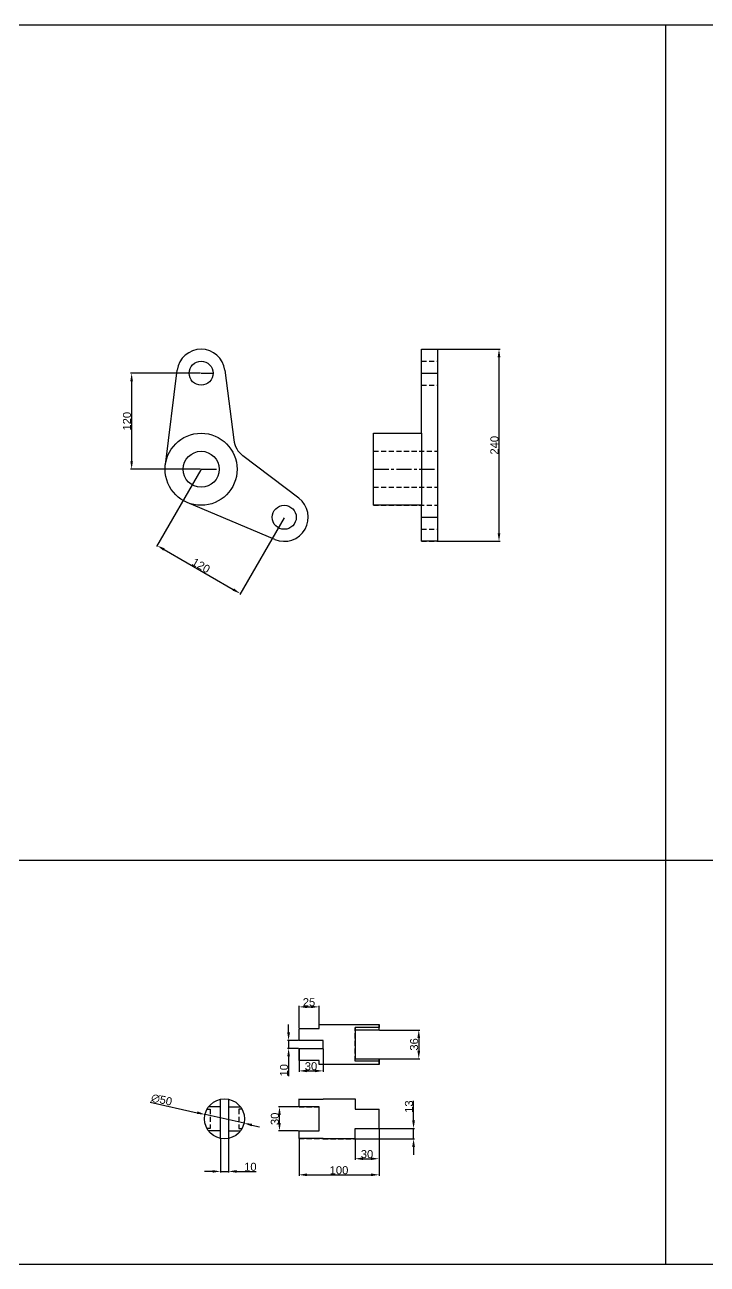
# Model space of a CAD drawing. Header units: millimetres. Extents: x 1502 to 8466, y 1784 to 3333.
# Drawn here: x 5054 to 5907, y 1784 to 3333 of the extents above; entities that cross this region are included whole.
import ezdxf

# ---------------------------------------------------------------- set-up
doc = ezdxf.new("R2010")
doc.units = ezdxf.units.MM
doc.linetypes.add('CENTER2', pattern=[28.575, 19.05, -3.175, 3.175, -3.175])
doc.linetypes.add('HIDDEN', pattern=[9.525, 6.35, -3.175])
for name, color, linetype in [('Centre', 3, 'CENTER2'), ('Dimension', 4, 'Continuous'), ('Hidden', 6, 'HIDDEN'), ('Object', 7, 'Continuous')]:
    doc.layers.add(name, color=color, linetype=linetype)
doc.styles.get("Standard").update_dxf_attribs({"font": 'arial.ttf'})
doc.dimstyles.new('ISO-25', dxfattribs={"dimtxt": 10, "dimasz": 10, "dimexe": 1.25, "dimexo": 0.625, "dimtad": 1, "dimtxsty": 'Standard', "dimcen": 2.5, "dimadec": 0, "dimazin": 0, "dimtfac": 1, "dimtmove": 0, "dimatfit": 3, "dimfxl": 1, "dimarcsym": 0})

# ---------------------------------------------------------------- blocks, each defined once
blk = doc.blocks.new('*D104')
at = {"layer": 'Defpoints', "color": 0, "transparency": 16777216}
for p in [(5274.1, 2897.5), (5187.3, 2777.5), (5274.1, 2777.5)]:
    blk.add_point(p, dxfattribs=at)
at = {"layer": 'Dimension', "color": 0, "lineweight": -2, "transparency": 16777216}
for p, q in [((5273.5, 2897.5), (5186, 2897.5)), ((5187.3, 2887.5), (5187.3, 2787.5)), ((5273.5, 2777.5), (5186, 2777.5))]:
    blk.add_line(p, q, dxfattribs=at)
at = {"layer": 'Dimension', "color": 0, "transparency": 16777216}
for points in [[(5185.6, 2887.5), (5188.9, 2887.5), (5187.3, 2897.5)], [(5185.6, 2787.5), (5188.9, 2787.5), (5187.3, 2777.5)]]:
    blk.add_solid(points, dxfattribs=at)
at = {"layer": 'Dimension', "color": 0, "transparency": 16777216, "insert": (5181.5, 2837.5), "char_height": 10, "attachment_point": 5, "rotation": 90}
blk.add_mtext('120', dxfattribs=at)
blk = doc.blocks.new('*D103')
at = {"layer": 'Defpoints', "color": 0, "transparency": 16777216}
for p in [(5274.1, 2777.5), (5378.1, 2717.5), (5323.1, 2622.2)]:
    blk.add_point(p, dxfattribs=at)
at = {"layer": 'Dimension', "color": 0, "lineweight": -2, "transparency": 16777216}
for p, q in [((5273.8, 2776.9), (5218.5, 2681.1)), ((5377.8, 2716.9), (5322.4, 2621.1)), ((5227.8, 2677.2), (5314.4, 2627.2))]:
    blk.add_line(p, q, dxfattribs=at)
at = {"layer": 'Dimension', "color": 0, "transparency": 16777216}
for points in [[(5228.6, 2678.7), (5227, 2675.8), (5219.1, 2682.2)], [(5315.2, 2628.7), (5313.6, 2625.8), (5323.1, 2622.2)]]:
    blk.add_solid(points, dxfattribs=at)
at = {"layer": 'Dimension', "color": 0, "transparency": 16777216, "insert": (5274, 2657.2), "char_height": 10, "attachment_point": 5, "rotation": 330}
blk.add_mtext('120', dxfattribs=at)
blk = doc.blocks.new('*D105')
at = {"layer": 'Defpoints', "color": 0, "transparency": 16777216}
for p in [(5569.6, 2927.5), (5646.5, 2927.5), (5569.6, 2687.5)]:
    blk.add_point(p, dxfattribs=at)
at = {"layer": 'Dimension', "color": 0, "lineweight": -2, "transparency": 16777216}
for p, q in [((5570.3, 2927.5), (5647.8, 2927.5)), ((5646.5, 2697.5), (5646.5, 2917.5)), ((5570.3, 2687.5), (5647.8, 2687.5))]:
    blk.add_line(p, q, dxfattribs=at)
at = {"layer": 'Dimension', "color": 0, "transparency": 16777216}
for points in [[(5644.8, 2917.5), (5648.2, 2917.5), (5646.5, 2927.5)], [(5644.8, 2697.5), (5648.2, 2697.5), (5646.5, 2687.5)]]:
    blk.add_solid(points, dxfattribs=at)
at = {"layer": 'Dimension', "color": 0, "transparency": 16777216, "insert": (5640.8, 2807.5), "char_height": 10, "attachment_point": 5, "rotation": 90}
blk.add_mtext('240', dxfattribs=at)
blk = doc.blocks.new('*D281')
at = {"layer": 'Defpoints', "color": 0, "transparency": 16777216}
for p in [(5496.5, 1953.9), (5396.5, 1941.4), (5496.5, 1896)]:
    blk.add_point(p, dxfattribs=at)
at = {"layer": 'Dimension', "color": 0, "lineweight": -2, "transparency": 16777216}
for p, q in [((5496.5, 1953.3), (5496.5, 1894.8)), ((5396.5, 1940.8), (5396.5, 1894.8)), ((5406.5, 1896), (5486.5, 1896))]:
    blk.add_line(p, q, dxfattribs=at)
at = {"layer": 'Dimension', "color": 0, "transparency": 16777216}
for points in [[(5406.5, 1897.7), (5406.5, 1894.3), (5396.5, 1896)], [(5486.5, 1897.7), (5486.5, 1894.3), (5496.5, 1896)]]:
    blk.add_solid(points, dxfattribs=at)
at = {"layer": 'Dimension', "color": 0, "transparency": 16777216, "insert": (5446.5, 1901.7), "char_height": 10, "attachment_point": 5}
blk.add_mtext('100', dxfattribs=at)
blk = doc.blocks.new('*D282')
at = {"layer": 'Defpoints', "color": 0, "transparency": 16777216}
for p in [(5496.5, 1953.9), (5466.5, 1940.9), (5496.5, 1916.1)]:
    blk.add_point(p, dxfattribs=at)
at = {"layer": 'Dimension', "color": 0, "lineweight": -2, "transparency": 16777216}
for p, q in [((5496.5, 1953.3), (5496.5, 1914.8)), ((5466.5, 1940.3), (5466.5, 1914.8)), ((5476.5, 1916.1), (5486.5, 1916.1))]:
    blk.add_line(p, q, dxfattribs=at)
at = {"layer": 'Dimension', "color": 0, "transparency": 16777216}
for points in [[(5476.5, 1917.8), (5476.5, 1914.4), (5466.5, 1916.1)], [(5486.5, 1917.8), (5486.5, 1914.4), (5496.5, 1916.1)]]:
    blk.add_solid(points, dxfattribs=at)
at = {"layer": 'Dimension', "color": 0, "transparency": 16777216, "insert": (5481.5, 1921.8), "char_height": 10, "attachment_point": 5}
blk.add_mtext('30', dxfattribs=at)
blk = doc.blocks.new('*D280')
at = {"layer": 'Defpoints', "color": 0, "transparency": 16777216}
for p in [(5496.5, 1953.9), (5539.7, 1953.9), (5466.5, 1940.9)]:
    blk.add_point(p, dxfattribs=at)
at = {"layer": 'Dimension', "color": 0, "lineweight": -2, "transparency": 16777216}
for p, q in [((5539.7, 1963.9), (5539.7, 1988.5)), ((5497.2, 1953.9), (5541, 1953.9)), ((5539.7, 1940.9), (5539.7, 1953.9)), ((5467.2, 1940.9), (5541, 1940.9)), ((5539.7, 1930.9), (5539.7, 1920.9))]:
    blk.add_line(p, q, dxfattribs=at)
at = {"layer": 'Dimension', "color": 0, "transparency": 16777216}
for points in [[(5538, 1963.9), (5541.4, 1963.9), (5539.7, 1953.9)], [(5538, 1930.9), (5541.4, 1930.9), (5539.7, 1940.9)]]:
    blk.add_solid(points, dxfattribs=at)
at = {"layer": 'Dimension', "color": 0, "transparency": 16777216, "insert": (5534, 1981.2), "char_height": 10, "attachment_point": 5, "rotation": 90}
blk.add_mtext('13', dxfattribs=at)
blk = doc.blocks.new('*D283')
at = {"layer": 'Defpoints', "color": 0, "transparency": 16777216}
for p in [(5372.1, 1980.9), (5396.5, 1980.9), (5396.5, 1950.9)]:
    blk.add_point(p, dxfattribs=at)
at = {"layer": 'Dimension', "color": 0, "lineweight": -2, "transparency": 16777216}
for p, q in [((5395.9, 1980.9), (5370.8, 1980.9)), ((5372.1, 1960.9), (5372.1, 1970.9)), ((5395.9, 1950.9), (5370.8, 1950.9))]:
    blk.add_line(p, q, dxfattribs=at)
at = {"layer": 'Dimension', "color": 0, "transparency": 16777216}
for points in [[(5370.4, 1970.9), (5373.7, 1970.9), (5372.1, 1980.9)], [(5370.4, 1960.9), (5373.7, 1960.9), (5372.1, 1950.9)]]:
    blk.add_solid(points, dxfattribs=at)
at = {"layer": 'Dimension', "color": 0, "transparency": 16777216, "insert": (5366.3, 1965.9), "char_height": 10, "attachment_point": 5, "rotation": 90}
blk.add_mtext('30', dxfattribs=at)
blk = doc.blocks.new('*D284')
at = {"layer": 'Defpoints', "color": 0, "transparency": 16777216}
for p in [(5496.5, 2076.9), (5496.5, 2040.9), (5546.2, 2040.9)]:
    blk.add_point(p, dxfattribs=at)
at = {"layer": 'Dimension', "color": 0, "lineweight": -2, "transparency": 16777216}
for p, q in [((5497.2, 2076.9), (5547.4, 2076.9)), ((5546.2, 2066.9), (5546.2, 2050.9)), ((5497.2, 2040.9), (5547.4, 2040.9))]:
    blk.add_line(p, q, dxfattribs=at)
at = {"layer": 'Dimension', "color": 0, "transparency": 16777216}
for points in [[(5544.5, 2066.9), (5547.9, 2066.9), (5546.2, 2076.9)], [(5544.5, 2050.9), (5547.9, 2050.9), (5546.2, 2040.9)]]:
    blk.add_solid(points, dxfattribs=at)
at = {"layer": 'Dimension', "color": 0, "transparency": 16777216, "insert": (5540.4, 2058.9), "char_height": 10, "attachment_point": 5, "rotation": 90}
blk.add_mtext('36', dxfattribs=at)
blk = doc.blocks.new('*D285')
at = {"layer": 'Defpoints', "color": 0, "transparency": 16777216}
for p in [(5396.5, 2063.9), (5383.5, 2053.9), (5396.5, 2053.9)]:
    blk.add_point(p, dxfattribs=at)
at = {"layer": 'Dimension', "color": 0, "lineweight": -2, "transparency": 16777216}
for p, q in [((5383.5, 2073.9), (5383.5, 2083.9)), ((5395.9, 2063.9), (5382.2, 2063.9)), ((5383.5, 2063.9), (5383.5, 2053.9)), ((5395.9, 2053.9), (5382.2, 2053.9)), ((5383.5, 2043.9), (5383.5, 2019.3))]:
    blk.add_line(p, q, dxfattribs=at)
at = {"layer": 'Dimension', "color": 0, "transparency": 16777216}
for points in [[(5381.8, 2073.9), (5385.2, 2073.9), (5383.5, 2063.9)], [(5381.8, 2043.9), (5385.2, 2043.9), (5383.5, 2053.9)]]:
    blk.add_solid(points, dxfattribs=at)
at = {"layer": 'Dimension', "color": 0, "transparency": 16777216, "insert": (5377.8, 2026.6), "char_height": 10, "attachment_point": 5, "rotation": 90}
blk.add_mtext('10', dxfattribs=at)
blk = doc.blocks.new('*D286')
at = {"layer": 'Defpoints', "color": 0, "transparency": 16777216}
for p in [(5421.5, 2105.8), (5396.5, 2078.9), (5421.5, 2078.9)]:
    blk.add_point(p, dxfattribs=at)
at = {"layer": 'Dimension', "color": 0, "lineweight": -2, "transparency": 16777216}
for p, q in [((5396.5, 2079.5), (5396.5, 2107.1)), ((5421.5, 2079.5), (5421.5, 2107.1)), ((5406.5, 2105.8), (5411.5, 2105.8))]:
    blk.add_line(p, q, dxfattribs=at)
at = {"layer": 'Dimension', "color": 0, "transparency": 16777216}
for points in [[(5406.5, 2107.5), (5406.5, 2104.2), (5396.5, 2105.8)], [(5411.5, 2107.5), (5411.5, 2104.2), (5421.5, 2105.8)]]:
    blk.add_solid(points, dxfattribs=at)
at = {"layer": 'Dimension', "color": 0, "transparency": 16777216, "insert": (5409, 2111.6), "char_height": 10, "attachment_point": 5}
blk.add_mtext('25', dxfattribs=at)
blk = doc.blocks.new('*D287')
at = {"layer": 'Defpoints', "color": 0, "transparency": 16777216}
for p in [(5396.5, 2053.9), (5426.5, 2053.9), (5426.5, 2025.8)]:
    blk.add_point(p, dxfattribs=at)
at = {"layer": 'Dimension', "color": 0, "lineweight": -2, "transparency": 16777216}
for p, q in [((5396.5, 2053.3), (5396.5, 2024.6)), ((5426.5, 2053.3), (5426.5, 2024.6)), ((5406.5, 2025.8), (5416.5, 2025.8))]:
    blk.add_line(p, q, dxfattribs=at)
at = {"layer": 'Dimension', "color": 0, "transparency": 16777216}
for points in [[(5406.5, 2027.5), (5406.5, 2024.2), (5396.5, 2025.8)], [(5416.5, 2027.5), (5416.5, 2024.2), (5426.5, 2025.8)]]:
    blk.add_solid(points, dxfattribs=at)
at = {"layer": 'Dimension', "color": 0, "transparency": 16777216, "insert": (5411.5, 2031.6), "char_height": 10, "attachment_point": 5}
blk.add_mtext('30', dxfattribs=at)
blk = doc.blocks.new('*D288')
at = {"layer": 'Defpoints', "color": 0, "transparency": 16777216}
for p in [(5298.4, 1941.4), (5308.4, 1941.4), (5308.4, 1900.2)]:
    blk.add_point(p, dxfattribs=at)
at = {"layer": 'Dimension', "color": 0, "lineweight": -2, "transparency": 16777216}
for p, q in [((5298.4, 1940.8), (5298.4, 1899)), ((5308.4, 1940.8), (5308.4, 1899)), ((5288.4, 1900.2), (5278.4, 1900.2)), ((5298.4, 1900.2), (5308.4, 1900.2)), ((5318.4, 1900.2), (5343, 1900.2))]:
    blk.add_line(p, q, dxfattribs=at)
at = {"layer": 'Dimension', "color": 0, "transparency": 16777216}
for points in [[(5288.4, 1901.9), (5288.4, 1898.6), (5298.4, 1900.2)], [(5318.4, 1901.9), (5318.4, 1898.6), (5308.4, 1900.2)]]:
    blk.add_solid(points, dxfattribs=at)
at = {"layer": 'Dimension', "color": 0, "transparency": 16777216, "insert": (5335.7, 1906), "char_height": 10, "attachment_point": 5}
blk.add_mtext('10', dxfattribs=at)
blk = doc.blocks.new('*D289')
at = {"layer": 'Defpoints', "color": 0, "transparency": 16777216}
for p in [(5279, 1971.4), (5327.8, 1960.4)]:
    blk.add_point(p, dxfattribs=at)
at = {"layer": 'Dimension', "color": 0, "lineweight": -2, "transparency": 16777216}
for p, q in [((5210.6, 1986.8), (5269.2, 1973.6)), ((5327.8, 1960.4), (5279, 1971.4)), ((5337.5, 1958.2), (5347.3, 1956))]:
    blk.add_line(p, q, dxfattribs=at)
at = {"layer": 'Dimension', "color": 0, "transparency": 16777216}
for points in [[(5269.6, 1975.2), (5268.9, 1972), (5279, 1971.4)], [(5337.9, 1959.9), (5337.2, 1956.6), (5327.8, 1960.4)]]:
    blk.add_solid(points, dxfattribs=at)
at = {"layer": 'Dimension', "color": 0, "transparency": 16777216, "insert": (5224.8, 1989.7), "char_height": 10, "attachment_point": 5, "rotation": 347.3351}
blk.add_mtext('∅50', dxfattribs=at)

msp = doc.modelspace()

# ---------------------------------------------------------------- linework, layer by layer
for p, q in [((1502.093, 3332.818), (8466.035, 3332.818)), ((5854.557, 3332.818), (5854.557, 1784.298)), ((1502.093, 2289.11), (8466.035, 2289.11)), ((1502.093, 1784.298), (8466.035, 1784.298))]:
    msp.add_line(p, q)
at = {"layer": 'Centre'}
for p, q in [((5274.144, 2897.487), (5289.144, 2897.487)), ((5549.637, 2897.487), (5569.637, 2897.487)), ((5274.144, 2777.487), (5296.644, 2777.487)), ((5489.637, 2777.487), (5569.637, 2777.487)), ((5549.637, 2717.487), (5569.637, 2717.487))]:
    msp.add_line(p, q, dxfattribs=at)
at = {"layer": 'Hidden'}
for p, q in [((5549.637, 2927.487), (5604.467, 2927.487)), ((5549.637, 2912.487), (5569.637, 2912.487)), ((5549.637, 2882.487), (5569.637, 2882.487)), ((5489.637, 2822.487), (5549.637, 2822.487)), ((5489.637, 2799.987), (5569.637, 2799.987)), ((5489.637, 2754.987), (5569.637, 2754.987)), ((5489.637, 2732.487), (5569.637, 2732.487)), ((5489.637, 2732.487), (5569.637, 2732.487)), ((5549.637, 2702.487), (5569.637, 2702.487)), ((5549.637, 2687.487), (5604.467, 2687.487)), ((5396.548, 2063.894), (5396.548, 2078.894)), ((5421.548, 2078.894), (5421.548, 2083.894)), ((5466.548, 2037.894), (5466.548, 2079.894)), ((5496.548, 2076.894), (5496.548, 2083.894)), ((5426.548, 2053.894), (5426.548, 2063.894)), ((5396.548, 2038.894), (5396.548, 2053.894)), ((5421.548, 2033.894), (5421.548, 2038.894)), ((5496.548, 2033.894), (5496.548, 2040.894)), ((5396.548, 1990.404), (5396.548, 1990.909)), ((5396.548, 1990.404), (5426.548, 1990.404)), ((5426.548, 1990.909), (5466.548, 1990.909)), ((5281.459, 1977.909), (5285.391, 1977.909)), ((5285.391, 1977.909), (5285.391, 1953.909)), ((5325.323, 1977.909), (5321.391, 1977.909)), ((5321.391, 1977.909), (5321.391, 1953.909)), ((5396.548, 1980.909), (5421.548, 1980.909)), ((5285.391, 1953.909), (5281.459, 1953.909)), ((5321.391, 1953.909), (5325.323, 1953.909)), ((5396.548, 1950.909), (5421.548, 1950.909)), ((5396.548, 1941.414), (5426.548, 1941.414)), ((5426.548, 1940.909), (5466.548, 1940.909))]:
    msp.add_line(p, q, dxfattribs=at)
at = {"layer": 'Object'}
for p, q in [((5549.637, 2822.487), (5549.637, 2927.487)), ((5549.637, 2927.487), (5569.637, 2927.487)), ((5569.637, 2927.487), (5569.637, 2687.487)), ((5229.497, 2783.112), (5244.379, 2901.237)), ((5303.908, 2901.237), (5314.846, 2814.421)), ((5489.637, 2732.487), (5489.637, 2822.487)), ((5489.637, 2822.487), (5549.637, 2822.487)), ((5549.637, 2822.487), (5549.637, 2732.487)), ((5396.197, 2741.389), (5326.481, 2794.269)), ((5366.432, 2689.835), (5256.692, 2736.009)), ((5549.637, 2732.487), (5489.637, 2732.487)), ((5549.637, 2687.487), (5549.637, 2732.487)), ((5569.637, 2687.487), (5549.637, 2687.487)), ((5396.548, 2063.894), (5396.548, 2078.894)), ((5396.548, 2078.894), (5421.548, 2078.894)), ((5421.548, 2078.894), (5421.548, 2083.894)), ((5421.548, 2083.894), (5496.548, 2083.894)), ((5496.548, 2079.894), (5466.548, 2079.894)), ((5466.548, 2079.894), (5466.548, 2040.694)), ((5496.548, 2076.894), (5466.548, 2076.894)), ((5466.548, 2076.894), (5466.548, 2040.694)), ((5496.548, 2076.894), (5496.548, 2083.894)), ((5496.548, 2083.894), (5496.548, 2079.894)), ((5426.548, 2063.894), (5396.548, 2063.894)), ((5426.548, 2053.894), (5426.548, 2063.894)), ((5396.548, 2038.894), (5396.548, 2053.894)), ((5396.548, 2053.894), (5426.548, 2053.894)), ((5421.548, 2038.894), (5396.548, 2038.894)), ((5421.548, 2033.894), (5421.548, 2038.894)), ((5496.548, 2033.894), (5421.548, 2033.894)), ((5466.548, 2040.694), (5496.548, 2040.894)), ((5466.548, 2037.894), (5466.548, 2040.694)), ((5496.548, 2037.894), (5466.548, 2037.894)), ((5496.548, 2040.894), (5496.548, 2033.894)), ((5496.548, 2033.894), (5496.548, 2037.894)), ((5298.391, 1941.414), (5298.391, 1990.404)), ((5308.391, 1990.404), (5308.391, 1941.414)), ((5396.548, 1980.909), (5396.548, 1990.404)), ((5396.548, 1990.404), (5426.548, 1990.404)), ((5426.548, 1990.404), (5426.548, 1990.909)), ((5426.548, 1990.909), (5466.548, 1990.909)), ((5466.548, 1990.909), (5466.548, 1977.909)), ((5298.391, 1980.909), (5283.391, 1980.909)), ((5308.391, 1980.909), (5323.391, 1980.909)), ((5421.548, 1980.909), (5396.548, 1980.909)), ((5421.548, 1950.909), (5421.548, 1980.909)), ((5466.548, 1977.909), (5496.548, 1977.909)), ((5496.548, 1953.909), (5496.548, 1977.909)), ((5466.548, 1940.909), (5466.548, 1953.909)), ((5466.548, 1953.909), (5496.548, 1953.909)), ((5298.391, 1950.909), (5283.391, 1950.909)), ((5308.391, 1950.909), (5323.391, 1950.909)), ((5396.548, 1941.414), (5396.548, 1950.909)), ((5396.548, 1950.909), (5421.548, 1950.909)), ((5426.548, 1941.414), (5396.548, 1941.414)), ((5426.548, 1940.909), (5426.548, 1941.414)), ((5466.548, 1940.909), (5426.548, 1940.909))]:
    msp.add_line(p, q, dxfattribs=at)
for centre, radius in [((5274.144, 2897.487), 15), ((5274.144, 2777.487), 45), ((5274.144, 2777.487), 22.5), ((5378.067, 2717.487), 15), ((5303.391, 1965.909), 25)]:
    msp.add_circle(centre, radius, dxfattribs=at)
for centre, start, end in [((5274.144, 2897.487), 7.180756, 172.819244), ((5344.611, 2818.171), 187.180756, 232.819244), ((5378.067, 2717.487), 247.180756, 52.819244)]:
    msp.add_arc(centre, 30, start, end, dxfattribs=at)

# ---------------------------------------------------------------- dimensions: what is measured, and where the dimension line sits
at = {"layer": 'Dimension'}
for base, p1, p2, picture, middle in [((5646.508, 2927.487), (5569.637, 2687.487), (5569.637, 2927.487), '*D105', (5640.777, 2807.487)), ((5187.251, 2777.487), (5274.144, 2897.487), (5274.144, 2777.487), '*D104', (5181.52, 2837.487)), ((5383.496, 2053.894), (5396.548, 2063.894), (5396.548, 2053.894), '*D285', (5377.765, 2026.595)), ((5546.184, 2040.894), (5496.548, 2076.894), (5496.548, 2040.894), '*D284', (5540.45, 2058.894)), ((5539.707, 1953.909), (5466.548, 1940.909), (5496.548, 1953.909), '*D280', (5533.973, 1981.225)), ((5372.074, 1980.909), (5396.548, 1950.909), (5396.548, 1980.909), '*D283', (5366.34, 1965.909))]:
    dim = msp.add_linear_dim(base=base, p1=p1, p2=p2, angle=90, dimstyle='ISO-25', dxfattribs=at)
    dim.commit()
    dim.dimension.update_dxf_attribs({"geometry": picture, "text_midpoint": middle})
dim = msp.add_aligned_dim(p1=(5274.144, 2777.487), p2=(5378.067, 2717.487), distance=-110.013, dimstyle='ISO-25', dxfattribs=at)
dim.commit()
dim.dimension.update_dxf_attribs({"geometry": '*D103', "text_midpoint": (5273.964, 2657.176)})
for base, p1, p2, picture, middle in [((5421.548, 2105.847), (5396.548, 2078.894), (5421.548, 2078.894), '*D286', (5409.048, 2111.578)), ((5426.548, 2025.824), (5396.548, 2053.894), (5426.548, 2053.894), '*D287', (5411.548, 2031.559)), ((5496.548, 1896.015), (5396.548, 1941.414), (5496.548, 1953.909), '*D281', (5446.548, 1901.745)), ((5496.548, 1916.089), (5466.548, 1940.909), (5496.548, 1953.909), '*D282', (5481.548, 1921.823)), ((5308.391, 1900.238), (5298.391, 1941.414), (5308.391, 1941.414), '*D288', (5335.691, 1905.969))]:
    dim = msp.add_linear_dim(base=base, p1=p1, p2=p2, dimstyle='ISO-25', dxfattribs=at)
    dim.commit()
    dim.dimension.update_dxf_attribs({"geometry": picture, "text_midpoint": middle})
dim = msp.add_diameter_dim_2p(p1=(5327.783, 1960.428), p2=(5278.999, 1971.39), dimstyle='ISO-25', dxfattribs=at)
dim.commit()
dim.dimension.update_dxf_attribs({"geometry": '*D289', "text_midpoint": (5223.468, 1983.869), "dimtype": 163})

doc.saveas('drawing.dxf')
